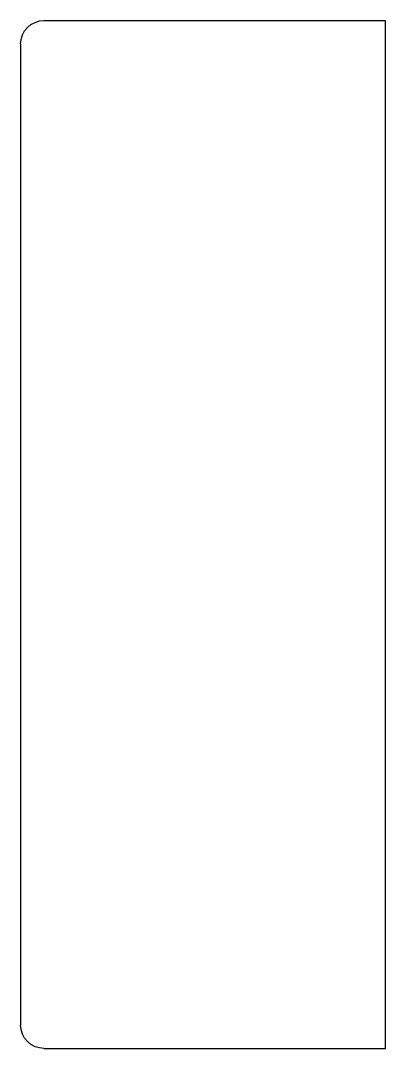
# Model space of a CAD drawing. Extents: x -118 to -40, y 12 to 232.
import ezdxf

# ---------------------------------------------------------------- set-up
doc = ezdxf.new("R2010")
doc.units = 0

msp = doc.modelspace()

# ---------------------------------------------------------------- linework, layer by layer
for p, q in [((-116.54, 230.54, 0), (-115.78, 231.16, 0)), ((-115.78, 231.16, 0), (-114.91, 231.62, 0)), ((-114.91, 231.62, 0), (-113.98, 231.91, 0)), ((-113.98, 231.91, 0), (-113, 232, 0)), ((-113, 232, 0), (-40, 232)), ((-40, 12), (-40, 232)), ((-117.9, 227.98, 0), (-117.62, 228.92, 0)), ((-117.62, 228.92, 0), (-117.16, 229.78, 0)), ((-117.16, 229.78, 0), (-116.54, 230.54, 0)), ((-118, 227, 0), (-117.9, 227.98, 0)), ((-118, 227, 0), (-118, 17, 0)), ((-117.9, 16.02, 0), (-118, 17, 0)), ((-117.62, 15.09, 0), (-117.9, 16.02, 0)), ((-117.16, 14.22, 0), (-117.62, 15.09, 0)), ((-116.54, 13.46, 0), (-117.16, 14.22, 0)), ((-115.78, 12.84, 0), (-116.54, 13.46, 0)), ((-114.91, 12.38, 0), (-115.78, 12.84, 0)), ((-113.98, 12.1, 0), (-114.91, 12.38, 0)), ((-113, 12, 0), (-113.98, 12.1, 0)), ((-113, 12, 0), (-40, 12))]:
    msp.add_line(p, q)

doc.saveas('drawing.dxf')
